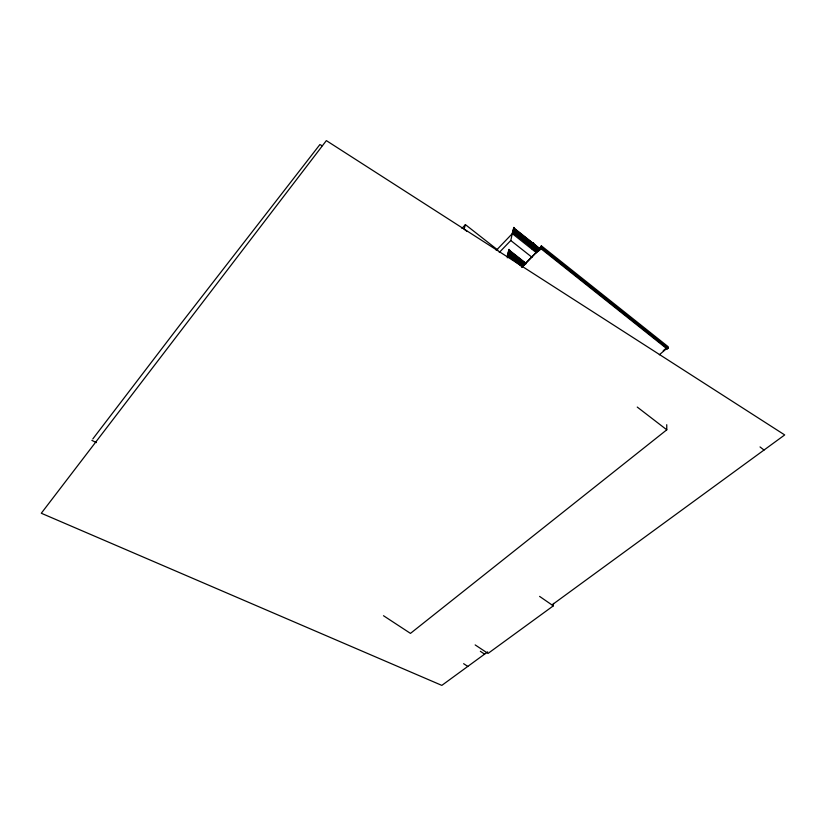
<?xml version="1.0" encoding="UTF-8"?>
<svg xmlns="http://www.w3.org/2000/svg" width="826" height="826" viewBox="0 0 826 826"><rect width="100%" height="100%" fill="white"/><g stroke="black" fill="none" stroke-linecap="round" stroke-linejoin="round"><path stroke-width="1.24" d="M475.167 644.92L488.021 653.438L553.296 605.861L553.544 603.393M540.142 248.037L541.391 245.838L668.224 346.765L668.244 348.035L667.14 348.975L540.142 248.037L541.391 245.838M522.321 267.025L541.278 247.315L667.129 347.395L667.14 348.975M531.83 248.657L532.45 247.18L532.316 249.039M532.78 245.384L532.089 247.304L533.111 243.598L532.419 245.508M533.255 242.854L533.235 244.104L533.741 243.236M508.289 255.471L509.539 249.824L509.033 249.431L507.36 255.513L508.289 255.471L507.784 255.069L509.033 249.431M513.204 233.128L514.361 227.842L513.875 227.449L512.296 233.169L513.204 233.128L512.709 232.736L513.875 227.449M499.255 252.488L510.778 240.511L512.296 233.624L536.487 252.797M507.278 257.826L507.784 255.533L521.877 266.602M507.866 255.915L509.539 249.824M512.791 233.562L514.361 227.842M497.83 250.051L465.41 224.631L464.078 229.132L467.124 231.507M92.822 438.926L178.901 326.27L319.91 144.55L322.068 145.737M461.94 228.42L465.41 224.631M496.23 250.392L512.296 233.624M521.567 267.242L541.278 247.315M663.226 350.72L666.148 348.221M659.324 354.788L667.14 348.149L541.164 247.996M666.737 424.698L666.788 429.809L410.47 633.387L383.491 615.721M487.712 651.869L441.827 685.384L41.3 513.245L326.353 140.616L784.7 434.93L552.181 604.777M91.872 440.372L96.394 442.591M463.623 663.681L467.805 666.417M480.35 651.311L484.614 654.14M539.595 596.393L553.296 605.861M637.249 407.073L666.788 429.809M760.034 446.938L764.009 450.046M526.059 263.37L509.435 250.288L509.012 250.732L525.635 263.804M525.997 263.69L509.363 250.598L508.94 251.042L525.573 264.124M524.716 264.506L509.022 252.167L508.527 252.921L524.231 265.26M508.95 252.477L524.655 264.826M508.599 252.601L524.283 264.94M523.364 265.642L508.61 254.047L508.176 254.491L522.93 266.075M523.302 265.962L508.537 254.367L508.114 254.8L522.868 266.395M510.778 240.511L531.975 257.258M537.881 251.486L513.431 232.096L513.018 232.519L537.458 251.909M537.519 251.61L513.08 232.23L513.493 231.796L537.933 251.187M541.185 246.984L668.244 348.035M540.534 249.153L514.268 228.275L513.855 228.709L540.121 249.576M539.502 248.667L514.206 228.575L513.793 228.998L540.07 249.865M539.244 250.164L513.886 230.031L513.473 230.464L538.82 250.588M539.182 250.464L513.813 230.33L513.4 230.753L538.769 250.887M532.853 246.189L532.574 247.686L533.266 245.766L532.853 246.189M533.183 244.403L532.904 245.89L533.596 243.98L533.183 244.403"/></g></svg>
